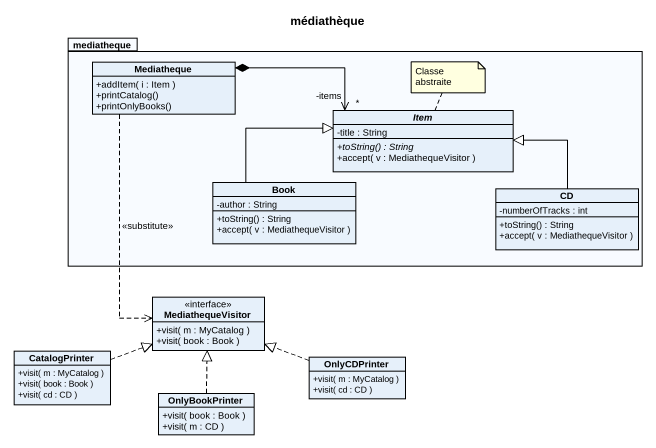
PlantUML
@startuml
title médiathèque
hide circle
hide empty members
skinparam classAttributeIconSize 0
package mediatheque {
  class Mediatheque {
    +addItem( i : Item )
    +printCatalog()
    +printOnlyBooks()
  }
  abstract class Item {
    -title : String
    {abstract} +toString() : String
    +accept( v : MediathequeVisitor )
  }
  class Book {
    -author : String
    +toString() : String
    +accept( v : MediathequeVisitor )
  }
  class CD {
    -numberOfTracks : int
    +toString() : String
    +accept( v : MediathequeVisitor )
  }
}
interface MediathequeVisitor {
  +visit( m : MyCatalog )
  +visit( book : Book )
}
class CatalogPrinter {
  +visit( m : MyCatalog )
  +visit( book : Book )
  +visit( cd : CD )
}
class OnlyCDPrinter {
  +visit( m : MyCatalog )
  +visit( cd : CD )
}
class OnlyBookPrinter {
  +visit( book : Book )
  +visit( m : CD )
}
Mediatheque *-right-> "*\n-items" Item
Mediatheque ..> MediathequeVisitor : <<substitute>>
Book -right-|> Item
CD -left-|> Item
CatalogPrinter .right.|> MediathequeVisitor
OnlyCDPrinter .left.|> MediathequeVisitor
OnlyBookPrinter .up.|> MediathequeVisitor
note top of Item : Classe abstraite
@enduml
